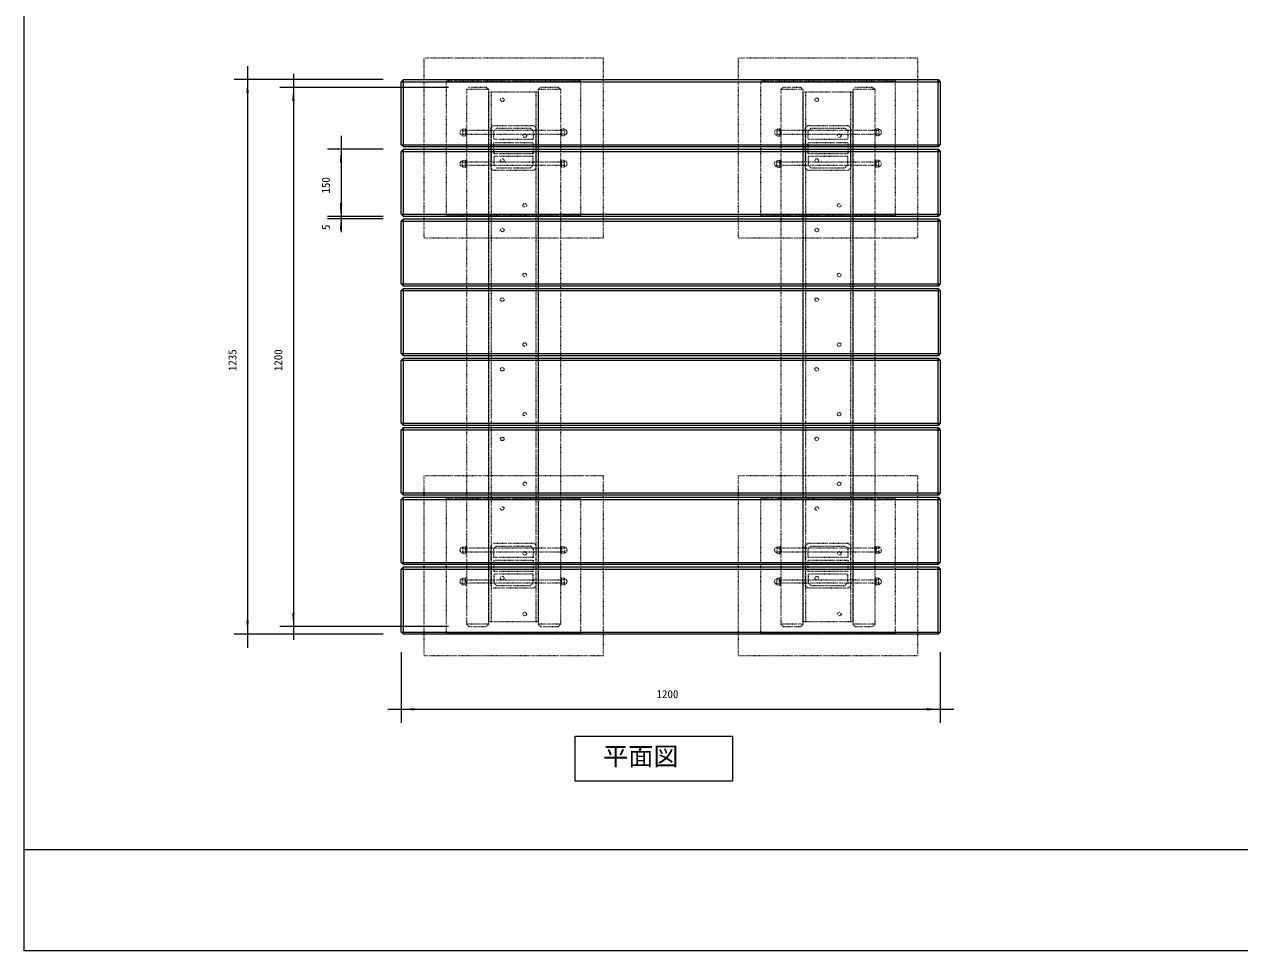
# Model space of a CAD drawing. Units: millimetres, scale not verified. Extents: x -2925 to 2925, y -2062 to 2062.
# Drawn here: x -2925 to -220, y -2062 to 0 of the extents above; entities that cross this region are included whole.
import ezdxf
from ezdxf.enums import TextEntityAlignment as Align

# ---------------------------------------------------------------- set-up
doc = ezdxf.new("R2010")
doc.units = ezdxf.units.MM
doc.header["$LTSCALE"] = 10
doc.linetypes.add('USER5', pattern=[0.208282, 0.069427, -0.138855])
doc.layers.add('0-1_IMPORTED', color=30, linetype='Continuous', lineweight=18)
doc.styles.add('ＭＳ ゴシック', font='')
doc.styles.get('ＭＳ ゴシック').set_extended_font_data('MS Gothic')

msp = doc.modelspace()

# ---------------------------------------------------------------- linework, layer by layer
at = {"layer": '0-1_IMPORTED', "color": 1}
for p, q in [((-2428, -93), (-2428, -123)), ((-2126, -123), (-2458, -123)), ((-2428, -123), (-2428, -1358)), ((-2326, -110.5), (-2326, -140.5)), ((-1981, -140.5), (-2356, -140.5)), ((-2326, -140.5), (-2326, -1340.5)), ((-2220, -248), (-2220, -278)), ((-2126, -278), (-2250, -278)), ((-2220, -278), (-2220, -428)), ((-2220, -398), (-2220, -428)), ((-2126, -428), (-2250, -428)), ((-2126, -428), (-2250, -428)), ((-2220, -428), (-2220, -458)), ((-2220, -428), (-2220, -433)), ((-2126, -433), (-2250, -433)), ((-2220, -433), (-2220, -463)), ((-2220, -433), (-2220, -457.87)), ((-1981, -1340.5), (-2356, -1340.5)), ((-2326, -1340.5), (-2326, -1370.5)), ((-2126, -1358), (-2458, -1358)), ((-2428, -1358), (-2428, -1388)), ((-2086, -1398), (-2086, -1555)), ((-886, -1398), (-886, -1555)), ((-2116, -1525), (-2086, -1525)), ((-2086, -1525), (-886, -1525)), ((-886, -1525), (-856, -1525))]:
    msp.add_line(p, q, dxfattribs=at)
at = {"layer": '0-1_IMPORTED'}
for p, q in [((-2086, -128), (-886, -128)), ((-2081, -273), (-2081, -123)), ((-891, -273), (-891, -123)), ((-2086, -268), (-886, -268)), ((-2086, -283), (-886, -283)), ((-2081, -428), (-2081, -278)), ((-891, -428), (-891, -278)), ((-2086, -423), (-886, -423)), ((-2086, -438), (-886, -438)), ((-2081, -583), (-2081, -433)), ((-891, -583), (-891, -433)), ((-2086, -578), (-886, -578)), ((-2086, -593), (-886, -593)), ((-2081, -738), (-2081, -588)), ((-891, -588), (-891, -738)), ((-2086, -733), (-886, -733)), ((-2086, -748), (-886, -748)), ((-2081, -893), (-2081, -743)), ((-891, -893), (-891, -743)), ((-2086, -888), (-886, -888)), ((-2086, -903), (-886, -903)), ((-2081, -1048), (-2081, -898)), ((-891, -1048), (-891, -898)), ((-2086, -1043), (-886, -1043)), ((-2081, -1203), (-2081, -1053)), ((-891, -1203), (-891, -1053)), ((-2086, -1058), (-886, -1058)), ((-2086, -1198), (-886, -1198)), ((-2086, -1213), (-886, -1213)), ((-2081, -1358), (-2081, -1208)), ((-891, -1358), (-891, -1208)), ((-2086, -1353), (-886, -1353)), ((-2925, -1837.5), (2925, -1837.5))]:
    msp.add_line(p, q, dxfattribs=at)
at = {"layer": '0-1_IMPORTED', "linetype": 'USER5'}
for p, q in [((-1891, -145.5), (-1941, -145.5)), ((-1886, -150.5), (-1886, -1330.5)), ((-1786, -150.5), (-1786, -1330.5)), ((-1731, -145.5), (-1781, -145.5)), ((-1191, -145.5), (-1241, -145.5)), ((-1186, -150.5), (-1186, -1330.5)), ((-1086, -150.5), (-1086, -1330.5)), ((-1031, -145.5), (-1081, -145.5)), ((-1949.75, -234.75), (-1949.5, -234.75)), ((-1949.5, -234.75), (-1948.49, -233)), ((-1949.5, -234.75), (-1949.5, -246.25)), ((-1949.5, -236.76), (-1943, -236.76)), ((-1948.49, -233), (-1944.01, -233)), ((-1943, -234.75), (-1944.01, -233)), ((-1943, -234.75), (-1943, -246.25)), ((-1729, -234.75), (-1727.99, -233)), ((-1729, -234.75), (-1729, -246.25)), ((-1722.5, -236.76), (-1729, -236.76)), ((-1723.51, -233), (-1727.99, -233)), ((-1722.5, -234.75), (-1723.51, -233)), ((-1722.25, -234.75), (-1722.5, -234.75)), ((-1722.5, -234.75), (-1722.5, -246.25)), ((-1249.75, -234.75), (-1249.5, -234.75)), ((-1249.5, -234.75), (-1248.49, -233)), ((-1249.5, -234.75), (-1249.5, -246.25)), ((-1249.5, -236.76), (-1243, -236.76)), ((-1248.49, -233), (-1244.01, -233)), ((-1243, -234.75), (-1244.01, -233)), ((-1243, -234.75), (-1243, -246.25)), ((-1029, -234.75), (-1027.99, -233)), ((-1029, -234.75), (-1029, -246.25)), ((-1022.5, -236.76), (-1029, -236.76)), ((-1023.51, -233), (-1027.99, -233)), ((-1022.5, -234.75), (-1023.51, -233)), ((-1022.25, -234.75), (-1022.5, -234.75)), ((-1022.5, -234.75), (-1022.5, -246.25)), ((-1949.75, -246.25), (-1949.5, -246.25)), ((-1949.5, -244.24), (-1943, -244.24)), ((-1949.5, -246.25), (-1948.49, -248)), ((-1948.49, -248), (-1944.01, -248)), ((-1943, -246.25), (-1944.01, -248)), ((-1722.5, -244.24), (-1729, -244.24)), ((-1729, -246.25), (-1727.99, -248)), ((-1723.51, -248), (-1727.99, -248)), ((-1722.5, -246.25), (-1723.51, -248)), ((-1722.25, -246.25), (-1722.5, -246.25)), ((-1249.75, -246.25), (-1249.5, -246.25)), ((-1249.5, -244.24), (-1243, -244.24)), ((-1249.5, -246.25), (-1248.49, -248)), ((-1248.49, -248), (-1244.01, -248)), ((-1243, -246.25), (-1244.01, -248)), ((-1022.5, -244.24), (-1029, -244.24)), ((-1029, -246.25), (-1027.99, -248)), ((-1023.51, -248), (-1027.99, -248)), ((-1022.5, -246.25), (-1023.51, -248)), ((-1022.25, -246.25), (-1022.5, -246.25)), ((-1949.75, -304.75), (-1949.5, -304.75)), ((-1949.75, -316.25), (-1949.5, -316.25)), ((-1949.5, -304.75), (-1948.49, -303)), ((-1949.5, -316.25), (-1949.5, -304.75)), ((-1949.5, -306.76), (-1943, -306.76)), ((-1949.5, -314.24), (-1943, -314.24)), ((-1949.5, -316.25), (-1948.49, -318)), ((-1948.49, -303), (-1944.01, -303)), ((-1948.49, -318), (-1944.01, -318)), ((-1943, -304.75), (-1944.01, -303)), ((-1943, -316.25), (-1944.01, -318)), ((-1943, -316.25), (-1943, -304.75)), ((-1729, -304.75), (-1727.99, -303)), ((-1729, -316.25), (-1729, -304.75)), ((-1722.5, -306.76), (-1729, -306.76)), ((-1722.5, -314.24), (-1729, -314.24)), ((-1729, -316.25), (-1727.99, -318)), ((-1723.51, -303), (-1727.99, -303)), ((-1723.51, -318), (-1727.99, -318)), ((-1722.5, -304.75), (-1723.51, -303)), ((-1722.5, -316.25), (-1723.51, -318)), ((-1722.25, -304.75), (-1722.5, -304.75)), ((-1722.5, -316.25), (-1722.5, -304.75)), ((-1722.25, -316.25), (-1722.5, -316.25)), ((-1249.75, -304.75), (-1249.5, -304.75)), ((-1249.75, -316.25), (-1249.5, -316.25)), ((-1249.5, -304.75), (-1248.49, -303)), ((-1249.5, -316.25), (-1249.5, -304.75)), ((-1249.5, -306.76), (-1243, -306.76)), ((-1249.5, -314.24), (-1243, -314.24)), ((-1249.5, -316.25), (-1248.49, -318)), ((-1248.49, -303), (-1244.01, -303)), ((-1248.49, -318), (-1244.01, -318)), ((-1243, -304.75), (-1244.01, -303)), ((-1243, -316.25), (-1244.01, -318)), ((-1243, -316.25), (-1243, -304.75)), ((-1029, -304.75), (-1027.99, -303)), ((-1029, -316.25), (-1029, -304.75)), ((-1022.5, -306.76), (-1029, -306.76)), ((-1022.5, -314.24), (-1029, -314.24)), ((-1029, -316.25), (-1027.99, -318)), ((-1023.51, -303), (-1027.99, -303)), ((-1023.51, -318), (-1027.99, -318)), ((-1022.5, -304.75), (-1023.51, -303)), ((-1022.5, -316.25), (-1023.51, -318)), ((-1022.25, -304.75), (-1022.5, -304.75)), ((-1022.5, -316.25), (-1022.5, -304.75)), ((-1022.25, -316.25), (-1022.5, -316.25)), ((-1949.5, -1164.75), (-1948.49, -1163)), ((-1948.49, -1163), (-1944.01, -1163)), ((-1943, -1164.75), (-1944.01, -1163)), ((-1729, -1164.75), (-1727.99, -1163)), ((-1723.51, -1163), (-1727.99, -1163)), ((-1722.5, -1164.75), (-1723.51, -1163)), ((-1249.5, -1164.75), (-1248.49, -1163)), ((-1248.49, -1163), (-1244.01, -1163)), ((-1243, -1164.75), (-1244.01, -1163)), ((-1029, -1164.75), (-1027.99, -1163)), ((-1023.51, -1163), (-1027.99, -1163)), ((-1022.5, -1164.75), (-1023.51, -1163)), ((-1949.75, -1164.75), (-1949.5, -1164.75)), ((-1949.75, -1176.25), (-1949.5, -1176.25)), ((-1949.5, -1164.75), (-1949.5, -1176.25)), ((-1949.5, -1166.76), (-1943, -1166.76)), ((-1949.5, -1174.24), (-1943, -1174.24)), ((-1949.5, -1176.25), (-1948.49, -1178)), ((-1948.49, -1178), (-1944.01, -1178)), ((-1943, -1176.25), (-1944.01, -1178)), ((-1943, -1164.75), (-1943, -1176.25)), ((-1729, -1164.75), (-1729, -1176.25)), ((-1722.5, -1166.76), (-1729, -1166.76)), ((-1722.5, -1174.24), (-1729, -1174.24)), ((-1729, -1176.25), (-1727.99, -1178)), ((-1723.51, -1178), (-1727.99, -1178)), ((-1722.5, -1176.25), (-1723.51, -1178)), ((-1722.25, -1164.75), (-1722.5, -1164.75)), ((-1722.5, -1164.75), (-1722.5, -1176.25)), ((-1722.25, -1176.25), (-1722.5, -1176.25)), ((-1249.75, -1164.75), (-1249.5, -1164.75)), ((-1249.75, -1176.25), (-1249.5, -1176.25)), ((-1249.5, -1164.75), (-1249.5, -1176.25)), ((-1249.5, -1166.76), (-1243, -1166.76)), ((-1249.5, -1174.24), (-1243, -1174.24)), ((-1249.5, -1176.25), (-1248.49, -1178)), ((-1248.49, -1178), (-1244.01, -1178)), ((-1243, -1176.25), (-1244.01, -1178)), ((-1243, -1164.75), (-1243, -1176.25)), ((-1029, -1164.75), (-1029, -1176.25)), ((-1022.5, -1166.76), (-1029, -1166.76)), ((-1022.5, -1174.24), (-1029, -1174.24)), ((-1029, -1176.25), (-1027.99, -1178)), ((-1023.51, -1178), (-1027.99, -1178)), ((-1022.5, -1176.25), (-1023.51, -1178)), ((-1022.25, -1164.75), (-1022.5, -1164.75)), ((-1022.5, -1164.75), (-1022.5, -1176.25)), ((-1022.25, -1176.25), (-1022.5, -1176.25)), ((-1949.75, -1234.75), (-1949.5, -1234.75)), ((-1949.5, -1234.75), (-1948.49, -1233)), ((-1949.5, -1246.25), (-1949.5, -1234.75)), ((-1949.5, -1236.76), (-1943, -1236.76)), ((-1949.5, -1244.24), (-1943, -1244.24)), ((-1948.49, -1233), (-1944.01, -1233)), ((-1943, -1234.75), (-1944.01, -1233)), ((-1943, -1246.25), (-1943, -1234.75)), ((-1729, -1234.75), (-1727.99, -1233)), ((-1729, -1246.25), (-1729, -1234.75)), ((-1722.5, -1236.76), (-1729, -1236.76)), ((-1722.5, -1244.24), (-1729, -1244.24)), ((-1723.51, -1233), (-1727.99, -1233)), ((-1722.5, -1234.75), (-1723.51, -1233)), ((-1722.25, -1234.75), (-1722.5, -1234.75)), ((-1722.5, -1246.25), (-1722.5, -1234.75)), ((-1249.75, -1234.75), (-1249.5, -1234.75)), ((-1249.5, -1234.75), (-1248.49, -1233)), ((-1249.5, -1246.25), (-1249.5, -1234.75)), ((-1249.5, -1236.76), (-1243, -1236.76)), ((-1249.5, -1244.24), (-1243, -1244.24)), ((-1248.49, -1233), (-1244.01, -1233)), ((-1243, -1234.75), (-1244.01, -1233)), ((-1243, -1246.25), (-1243, -1234.75)), ((-1029, -1234.75), (-1027.99, -1233)), ((-1029, -1246.25), (-1029, -1234.75)), ((-1022.5, -1236.76), (-1029, -1236.76)), ((-1022.5, -1244.24), (-1029, -1244.24)), ((-1023.51, -1233), (-1027.99, -1233)), ((-1022.5, -1234.75), (-1023.51, -1233)), ((-1022.25, -1234.75), (-1022.5, -1234.75)), ((-1022.5, -1246.25), (-1022.5, -1234.75)), ((-1949.75, -1246.25), (-1949.5, -1246.25)), ((-1949.5, -1246.25), (-1948.49, -1248)), ((-1948.49, -1248), (-1944.01, -1248)), ((-1943, -1246.25), (-1944.01, -1248)), ((-1729, -1246.25), (-1727.99, -1248)), ((-1723.51, -1248), (-1727.99, -1248)), ((-1722.5, -1246.25), (-1723.51, -1248)), ((-1722.25, -1246.25), (-1722.5, -1246.25)), ((-1249.75, -1246.25), (-1249.5, -1246.25)), ((-1249.5, -1246.25), (-1248.49, -1248)), ((-1248.49, -1248), (-1244.01, -1248)), ((-1243, -1246.25), (-1244.01, -1248)), ((-1029, -1246.25), (-1027.99, -1248)), ((-1023.51, -1248), (-1027.99, -1248)), ((-1022.5, -1246.25), (-1023.51, -1248)), ((-1022.25, -1246.25), (-1022.5, -1246.25)), ((-1891, -1335.5), (-1941, -1335.5)), ((-1731, -1335.5), (-1781, -1335.5)), ((-1191, -1335.5), (-1241, -1335.5)), ((-1031, -1335.5), (-1081, -1335.5))]:
    msp.add_line(p, q, dxfattribs=at)
at = {"layer": '0-1_IMPORTED'}
for points in [[(-2925, 2062.5), (2925, 2062.5), (2925, -2062.5), (-2925, -2062.5)], [(-2081, -123), (-891, -123), (-886, -128), (-886, -268), (-891, -273), (-2081, -273), (-2086, -268), (-2086, -128)], [(-2081, -278), (-891, -278), (-886, -283), (-886, -423), (-891, -428), (-2081, -428), (-2086, -423), (-2086, -283)], [(-2081, -433), (-891, -433), (-886, -438), (-886, -578), (-891, -583), (-2081, -583), (-2086, -578), (-2086, -438)], [(-2081, -588), (-891, -588), (-886, -593), (-886, -733), (-891, -738), (-2081, -738), (-2086, -733), (-2086, -593)], [(-2081, -743), (-891, -743), (-886, -748), (-886, -888), (-891, -893), (-2081, -893), (-2086, -888), (-2086, -748)], [(-2081, -898), (-891, -898), (-886, -903), (-886, -1043), (-891, -1048), (-2081, -1048), (-2086, -1043), (-2086, -903)], [(-2081, -1053), (-891, -1053), (-886, -1058), (-886, -1198), (-891, -1203), (-2081, -1203), (-2086, -1198), (-2086, -1058)], [(-2081, -1208), (-891, -1208), (-886, -1213), (-886, -1353), (-891, -1358), (-2081, -1358), (-2086, -1353), (-2086, -1213)], [(-1698.7, -1585.05), (-1348.7, -1585.05), (-1348.7, -1685.05), (-1698.7, -1685.05)]]:
    msp.add_lwpolyline(points, close=True, dxfattribs=at)
at = {"layer": '0-1_IMPORTED', "linetype": 'USER5'}
for points in [[(-1636, -75.5), (-2036, -75.5), (-2036, -475.5), (-1636, -475.5)], [(-936, -75.5), (-1336, -75.5), (-1336, -475.5), (-936, -475.5)], [(-1686, -125.5), (-1986, -125.5), (-1986, -425.5), (-1686, -425.5)], [(-986, -125.5), (-1286, -125.5), (-1286, -425.5), (-986, -425.5)], [(-1896, -140.5), (-1936, -140.5), (-1941, -145.5), (-1941, -1335.5), (-1936, -1340.5), (-1896, -1340.5), (-1891, -1335.5), (-1891, -145.5)], [(-1891, -150.5), (-1781, -150.5), (-1781, -1330.5), (-1891, -1330.5)], [(-1736, -140.5), (-1776, -140.5), (-1781, -145.5), (-1781, -1335.5), (-1776, -1340.5), (-1736, -1340.5), (-1731, -1335.5), (-1731, -145.5)], [(-1196, -140.5), (-1236, -140.5), (-1241, -145.5), (-1241, -1335.5), (-1236, -1340.5), (-1196, -1340.5), (-1191, -1335.5), (-1191, -145.5)], [(-1191, -150.5), (-1081, -150.5), (-1081, -1330.5), (-1191, -1330.5)], [(-1036, -140.5), (-1076, -140.5), (-1081, -145.5), (-1081, -1335.5), (-1076, -1340.5), (-1036, -1340.5), (-1031, -1335.5), (-1031, -145.5)], [(-1941, -232.5), (-1943, -232.5), (-1943, -248.5), (-1941, -248.5)], [(-1731, -236.5), (-1941, -236.5), (-1941, -244.5), (-1731, -244.5)], [(-1881, -225.5), (-1791, -225.5), (-1786, -230.5), (-1786, -320.5), (-1791, -325.5), (-1881, -325.5), (-1886, -320.5), (-1886, -230.5)], [(-1792, -237.5), (-1792, -256.8), (-1880, -256.8), (-1880, -237.5), (-1874, -231.5), (-1798, -231.5)], [(-1731, -232.5), (-1729, -232.5), (-1729, -248.5), (-1731, -248.5)], [(-1241, -232.5), (-1243, -232.5), (-1243, -248.5), (-1241, -248.5)], [(-1031, -236.5), (-1241, -236.5), (-1241, -244.5), (-1031, -244.5)], [(-1181, -225.5), (-1091, -225.5), (-1086, -230.5), (-1086, -320.5), (-1091, -325.5), (-1181, -325.5), (-1186, -320.5), (-1186, -230.5)], [(-1092, -237.5), (-1092, -256.8), (-1180, -256.8), (-1180, -237.5), (-1174, -231.5), (-1098, -231.5)], [(-1031, -232.5), (-1029, -232.5), (-1029, -248.5), (-1031, -248.5)], [(-1792, -262.8), (-1792, -288.2), (-1880, -288.2), (-1880, -262.8)], [(-1092, -262.8), (-1092, -288.2), (-1180, -288.2), (-1180, -262.8)], [(-1792, -313.5), (-1792, -294.2), (-1880, -294.2), (-1880, -313.5), (-1874, -319.5), (-1798, -319.5)], [(-1092, -313.5), (-1092, -294.2), (-1180, -294.2), (-1180, -313.5), (-1174, -319.5), (-1098, -319.5)], [(-1941, -318.5), (-1943, -318.5), (-1943, -302.5), (-1941, -302.5)], [(-1731, -314.5), (-1941, -314.5), (-1941, -306.5), (-1731, -306.5)], [(-1731, -318.5), (-1729, -318.5), (-1729, -302.5), (-1731, -302.5)], [(-1241, -318.5), (-1243, -318.5), (-1243, -302.5), (-1241, -302.5)], [(-1031, -314.5), (-1241, -314.5), (-1241, -306.5), (-1031, -306.5)], [(-1031, -318.5), (-1029, -318.5), (-1029, -302.5), (-1031, -302.5)], [(-1636, -1005.5), (-2036, -1005.5), (-2036, -1405.5), (-1636, -1405.5)], [(-936, -1005.5), (-1336, -1005.5), (-1336, -1405.5), (-936, -1405.5)], [(-1686, -1055.5), (-1986, -1055.5), (-1986, -1355.5), (-1686, -1355.5)], [(-986, -1055.5), (-1286, -1055.5), (-1286, -1355.5), (-986, -1355.5)], [(-1941, -1162.5), (-1943, -1162.5), (-1943, -1178.5), (-1941, -1178.5)], [(-1881, -1155.5), (-1791, -1155.5), (-1786, -1160.5), (-1786, -1250.5), (-1791, -1255.5), (-1881, -1255.5), (-1886, -1250.5), (-1886, -1160.5)], [(-1792, -1167.5), (-1792, -1186.8), (-1880, -1186.8), (-1880, -1167.5), (-1874, -1161.5), (-1798, -1161.5)], [(-1731, -1162.5), (-1729, -1162.5), (-1729, -1178.5), (-1731, -1178.5)], [(-1241, -1162.5), (-1243, -1162.5), (-1243, -1178.5), (-1241, -1178.5)], [(-1181, -1155.5), (-1091, -1155.5), (-1086, -1160.5), (-1086, -1250.5), (-1091, -1255.5), (-1181, -1255.5), (-1186, -1250.5), (-1186, -1160.5)], [(-1092, -1167.5), (-1092, -1186.8), (-1180, -1186.8), (-1180, -1167.5), (-1174, -1161.5), (-1098, -1161.5)], [(-1031, -1162.5), (-1029, -1162.5), (-1029, -1178.5), (-1031, -1178.5)], [(-1731, -1166.5), (-1941, -1166.5), (-1941, -1174.5), (-1731, -1174.5)], [(-1031, -1166.5), (-1241, -1166.5), (-1241, -1174.5), (-1031, -1174.5)], [(-1792, -1192.8), (-1792, -1218.2), (-1880, -1218.2), (-1880, -1192.8)], [(-1092, -1192.8), (-1092, -1218.2), (-1180, -1218.2), (-1180, -1192.8)], [(-1941, -1248.5), (-1943, -1248.5), (-1943, -1232.5), (-1941, -1232.5)], [(-1731, -1244.5), (-1941, -1244.5), (-1941, -1236.5), (-1731, -1236.5)], [(-1792, -1243.5), (-1792, -1224.2), (-1880, -1224.2), (-1880, -1243.5), (-1874, -1249.5), (-1798, -1249.5)], [(-1731, -1248.5), (-1729, -1248.5), (-1729, -1232.5), (-1731, -1232.5)], [(-1241, -1248.5), (-1243, -1248.5), (-1243, -1232.5), (-1241, -1232.5)], [(-1031, -1244.5), (-1241, -1244.5), (-1241, -1236.5), (-1031, -1236.5)], [(-1092, -1243.5), (-1092, -1224.2), (-1180, -1224.2), (-1180, -1243.5), (-1174, -1249.5), (-1098, -1249.5)], [(-1031, -1248.5), (-1029, -1248.5), (-1029, -1232.5), (-1031, -1232.5)]]:
    msp.add_lwpolyline(points, close=True, dxfattribs=at)
for centre in [(-1861, -168), (-1161, -168), (-1811, -248), (-1111, -248), (-1861, -303), (-1161, -303), (-1811, -403), (-1111, -403), (-1861, -458), (-1161, -458), (-1811, -558), (-1111, -558), (-1861, -613), (-1161, -613), (-1811, -713), (-1111, -713), (-1861, -768), (-1161, -768), (-1811, -868), (-1111, -868), (-1861, -923), (-1161, -923), (-1811, -1023), (-1111, -1023), (-1861, -1078), (-1161, -1078), (-1811, -1178), (-1111, -1178), (-1861, -1233), (-1161, -1233), (-1811, -1313), (-1111, -1313)]:
    msp.add_circle(centre, 4, dxfattribs=at)
for centre, start, end in [((-1949.75, -240.5), 90, 270), ((-1722.25, -240.5), 270, 90), ((-1249.75, -240.5), 90, 270), ((-1022.25, -240.5), 270, 90), ((-1949.75, -310.5), 90, 270), ((-1722.25, -310.5), 270, 90), ((-1249.75, -310.5), 90, 270), ((-1022.25, -310.5), 270, 90), ((-1949.75, -1170.5), 90, 270), ((-1722.25, -1170.5), 270, 90), ((-1249.75, -1170.5), 90, 270), ((-1022.25, -1170.5), 270, 90), ((-1949.75, -1240.5), 90, 270), ((-1722.25, -1240.5), 270, 90), ((-1249.75, -1240.5), 90, 270), ((-1022.25, -1240.5), 270, 90)]:
    msp.add_arc(centre, 5.75, start, end, dxfattribs=at)
at = {"layer": '0-1_IMPORTED', "color": 1}
for points in [[(-2428, -123), (-2425.38, -153), (-2430.62, -153)], [(-2326, -140.5), (-2323.38, -170.5), (-2328.62, -170.5)], [(-2220, -278), (-2217.38, -308), (-2222.62, -308)], [(-2220, -428), (-2222.62, -398), (-2217.38, -398)], [(-2220, -433), (-2222.62, -403), (-2217.38, -403)], [(-2220, -428), (-2217.38, -458), (-2222.62, -458)], [(-2326, -1340.5), (-2328.62, -1310.5), (-2323.38, -1310.5)], [(-2428, -1358), (-2430.62, -1328), (-2425.38, -1328)], [(-2086, -1525), (-2056, -1522.38), (-2056, -1527.62)], [(-886, -1525), (-916, -1527.62), (-916, -1522.38)]]:
    msp.add_solid(points, dxfattribs=at)

# ---------------------------------------------------------------- texts
at = {"layer": '0-1_IMPORTED', "color": 7, "style": 'ＭＳ ゴシック'}
for s, p in [('150', (-2239.45, -376.81)), ('5', (-2239.45, -457.87)), ('1235', (-2447.45, -772.25)), ('1200', (-2345.45, -772.25))]:
    msp.add_text(s, height=17.91, rotation=90, dxfattribs=at).set_placement(p, align=Align.BOTTOM_LEFT)
for s, height, p in [('1200', 17.91, (-1517.75, -1505.55)), ('平面図', 41, (-1636.42, -1662.45))]:
    msp.add_text(s, height=height, dxfattribs=at).set_placement(p, align=Align.BOTTOM_LEFT)

doc.saveas('drawing.dxf')
